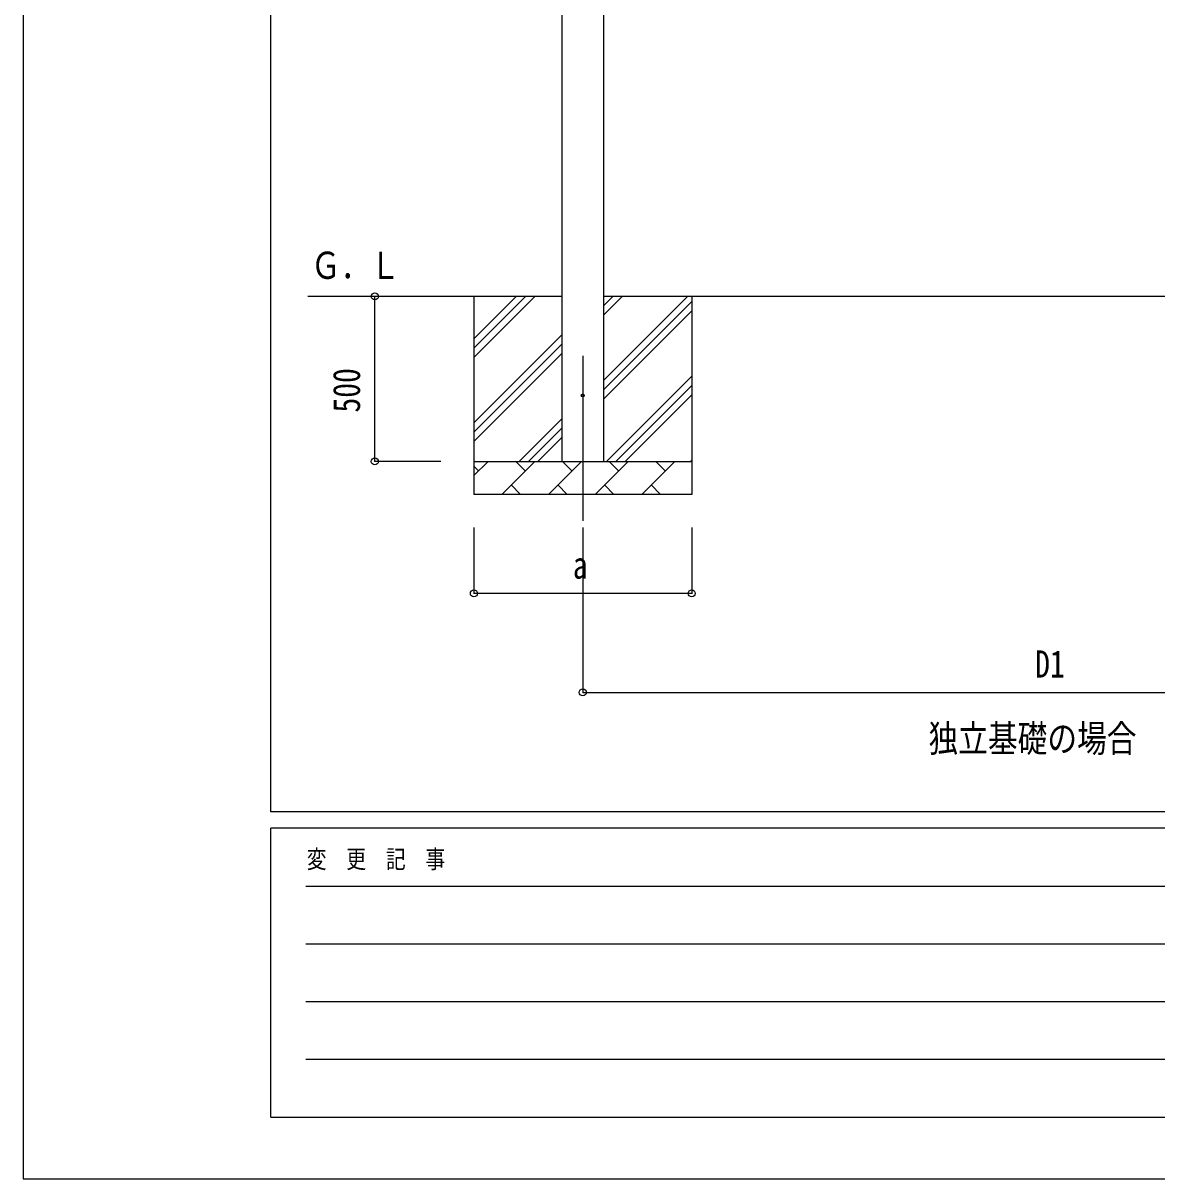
# Model space of a CAD drawing. Units: millimetres, scale not verified. Extents: x -10512 to 10512, y -7425 to 7425.
# Drawn here: x -10512 to -7078, y -7425 to -3922 of the extents above; entities that cross this region are included whole.
import ezdxf
from ezdxf.enums import TextEntityAlignment as Align

# ---------------------------------------------------------------- set-up
doc = ezdxf.new("R2010")
doc.units = ezdxf.units.MM
doc.header["$LTSCALE"] = 30
for name, color, linetype in [('0-2_USER1', 3, 'Continuous'), ('0-3_YKK_12', 2, 'Continuous'), ('0-4_YKK_13', 4, 'Continuous'), ('0-5_YKK_A1', 4, 'Continuous'), ('0-6_YKK_D', 6, 'Continuous'), ('0-7_YKK_ZWAK', 7, 'Continuous')]:
    doc.layers.add(name, color=color, linetype=linetype)
doc.styles.add('ＭＳ ゴシック', font='')
doc.styles.get('ＭＳ ゴシック').set_extended_font_data('MS Gothic')

msp = doc.modelspace()

# ---------------------------------------------------------------- linework, layer by layer
at = {"layer": '0-3_YKK_12'}
msp.add_line((-8816.95, -4930.5), (-8816.95, -5430.5), dxfattribs=at)
at = {"layer": '0-4_YKK_13'}
msp.add_circle((-8816.95, -5050.5), 4.5, dxfattribs=at)
at = {"layer": '0-5_YKK_A1'}
for p, q in [((-8879.45, -5250.5), (-8879.45, -2450.5)), ((-8754.45, -2450.5), (-8754.45, -5250.5)), ((-8879.45, -4750.5), (-9649.45, -4750.5)), ((-9146.95, -4750.5), (-9146.95, -5350.5)), ((-9146.95, -4935.55), (-8961.9, -4750.5)), ((-9146.95, -4907.27), (-8990.18, -4750.5)), ((-9146.95, -4878.98), (-9018.47, -4750.5)), ((-6006.45, -4750.5), (-8754.45, -4750.5)), ((-8754.45, -5005.6), (-8499.35, -4750.5)), ((-8754.45, -4807.61), (-8697.34, -4750.5)), ((-8754.45, -4779.32), (-8725.63, -4750.5)), ((-8486.95, -4750.5), (-8486.95, -5350.5)), ((-8754.45, -5033.88), (-8486.95, -4766.38)), ((-8754.45, -5062.17), (-8486.95, -4794.67)), ((-9146.95, -5133.54), (-8879.45, -4866.04)), ((-9146.95, -5161.82), (-8879.45, -4894.32)), ((-9146.95, -5190.11), (-8879.45, -4922.61)), ((-8744.79, -5250.5), (-8486.95, -4992.66)), ((-8716.51, -5250.5), (-8486.95, -5020.94)), ((-8688.22, -5250.5), (-8486.95, -5049.23)), ((-9009.35, -5250.5), (-8879.45, -5120.6)), ((-8981.07, -5250.5), (-8879.45, -5148.88)), ((-8952.78, -5250.5), (-8879.45, -5177.17)), ((-9146.95, -5250.5), (-8486.95, -5250.5)), ((-9146.95, -5293.39), (-9104.06, -5250.5)), ((-9062.64, -5350.5), (-8962.64, -5250.5)), ((-8991.19, -5279.05), (-9019.74, -5250.5)), ((-8921.21, -5350.5), (-8821.21, -5250.5)), ((-8849.77, -5279.05), (-8878.32, -5250.5)), ((-8779.79, -5350.5), (-8679.79, -5250.5)), ((-8708.35, -5279.05), (-8736.9, -5250.5)), ((-8638.37, -5350.5), (-8538.37, -5250.5)), ((-8566.93, -5279.05), (-8595.48, -5250.5)), ((-8490.23, -5250.5), (-8486.95, -5247.22)), ((-9132.61, -5279.05), (-9146.95, -5264.71)), ((-9034.08, -5321.95), (-9005.53, -5350.5)), ((-8892.66, -5321.95), (-8864.11, -5350.5)), ((-8751.24, -5321.95), (-8722.69, -5350.5)), ((-8609.82, -5321.95), (-8581.27, -5350.5)), ((-8486.95, -5350.5), (-9146.95, -5350.5))]:
    msp.add_line(p, q, dxfattribs=at)
at = {"layer": '0-6_YKK_D'}
for p, q in [((-9446.95, -5250.5), (-9446.95, -4750.5)), ((-9246.95, -5250.5), (-9447.95, -5250.5)), ((-9146.95, -5450.5), (-9146.95, -5651.5)), ((-8816.95, -5450.5), (-8816.95, -5951.5)), ((-8486.95, -5450.5), (-8486.95, -5651.5)), ((-8486.95, -5650.5), (-9146.95, -5650.5)), ((-8816.95, -5950.5), (-5943.95, -5950.5))]:
    msp.add_line(p, q, dxfattribs=at)
for centre in [(-9446.95, -4750.5), (-9446.95, -5250.5), (-9146.95, -5650.5), (-8486.95, -5650.5), (-8816.95, -5950.5)]:
    msp.add_circle(centre, 10.62, dxfattribs=at)
at = {"layer": '0-7_YKK_ZWAK'}
for p, q in [((-9762.45, -6312.5), (-9762.45, 6937.5)), ((9737.55, -6312.5), (-9762.45, -6312.5)), ((-3262.45, -6362.5), (-9762.45, -6362.5)), ((-9762.45, -7237.5), (-9762.45, -6362.5)), ((-9656.2, -6537.5), (-3387.45, -6537.5)), ((-9656.2, -6712.5), (-3387.45, -6712.5)), ((-9656.2, -6887.5), (-3387.45, -6887.5)), ((-9656.2, -7062.5), (-3387.45, -7062.5)), ((-9762.45, -7237.5), (-3262.45, -7237.5))]:
    msp.add_line(p, q, dxfattribs=at)
msp.add_lwpolyline([(-10512.5, -7425), (10512.5, -7425), (10512.5, 7425), (-10512.5, 7425)], close=True, dxfattribs=at)

# ---------------------------------------------------------------- texts
at = {"layer": '0-2_USER1', "style": 'ＭＳ ゴシック', "width": 0.8}
msp.add_text('独立基礎の場合', height=82.48, dxfattribs=at).set_placement((-7769.5, -6156.05), align=Align.BOTTOM_LEFT)
at = {"layer": '0-5_YKK_A1', "style": 'ＭＳ ゴシック', "width": 0.8}
msp.add_text('Ｇ．Ｌ', height=82.48, dxfattribs=at).set_placement((-9640.5, -4722.05), align=Align.BOTTOM_LEFT)
at = {"layer": '0-6_YKK_D', "style": 'ＭＳ ゴシック', "width": 0.8}
msp.add_text('500', height=82.48, rotation=90, dxfattribs=at).set_placement((-9466.95, -5102.5), align=Align.BOTTOM_LEFT)
for s, p in [('a', (-8846.95, -5630.5)), ('D1', (-7446.45, -5930.5))]:
    msp.add_text(s, height=82.48, dxfattribs=at).set_placement(p, align=Align.BOTTOM_LEFT)
at = {"layer": '0-7_YKK_ZWAK', "style": 'ＭＳ ゴシック', "width": 0.8}
msp.add_text('変  更  記  事', height=54.99, dxfattribs=at).set_placement((-9653.28, -6500), align=Align.BOTTOM_LEFT)

doc.saveas('drawing.dxf')
